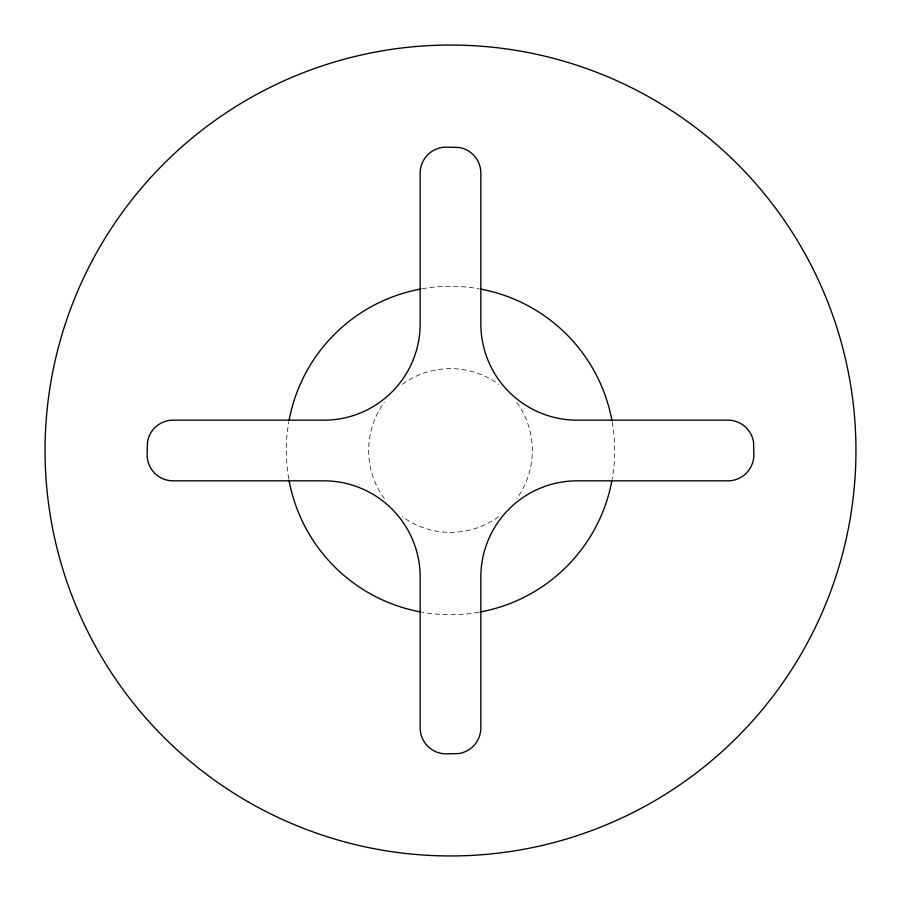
<?xml version="1.0" encoding="UTF-8"?>
<svg xmlns="http://www.w3.org/2000/svg" width="901" height="901" viewBox="0 0 901 901"><rect width="100%" height="100%" fill="white"/><g stroke="black" fill="none" stroke-linecap="round" stroke-linejoin="round"><path stroke-width="0.68" stroke-dasharray="4.5 3.38" d="M612.241 422.141A164.207 164.207 0 0 1 612.241 478.859M478.859 612.241A164.207 164.207 0 0 1 422.141 612.241M288.759 478.859A164.207 164.207 0 0 1 288.759 422.141M422.141 288.759A164.207 164.207 0 0 1 478.859 288.759M516.723 402.387A81.856 81.856 0 0 1 516.723 498.613M498.613 516.723A81.856 81.856 0 0 1 402.387 516.723M384.276 498.613A81.856 81.856 0 0 1 384.276 402.387M402.387 384.276A81.856 81.856 0 0 1 498.613 384.276"/><path stroke-width="1.35" d="M611.993 480.188A164.207 164.207 0 0 1 480.188 611.993M420.812 611.993A164.207 164.207 0 0 1 289.007 480.188M289.007 420.812A164.207 164.207 0 0 1 420.812 289.007M480.188 289.007A164.207 164.207 0 0 1 611.993 420.812M147.46 442.076L147.133 454.836A25.994 25.994 0 0 0 173.319 480.841L323.876 480.83A96.294 96.294 0 0 1 420.159 577.8L420.159 727.681A25.994 25.994 0 0 0 446.164 753.867L458.924 753.54A25.994 25.994 0 0 0 480.841 727.681L480.841 577.8A96.294 96.294 0 0 1 577.124 480.83L727.681 480.841A25.994 25.994 0 0 0 753.867 454.836L753.54 442.076A25.994 25.994 0 0 0 727.681 420.159L577.8 420.159A96.294 96.294 0 0 1 480.841 323.2L480.841 173.319A25.994 25.994 0 0 0 458.924 147.46L446.164 147.133A25.994 25.994 0 0 0 420.159 173.319L420.159 323.2A96.294 96.294 0 0 1 323.2 420.159L173.319 420.159A25.994 25.994 0 0 0 147.46 442.076M247.775 801.631A405.45 405.45 0 0 0 855.95 450.5A405.45 405.45 0 0 0 247.775 99.369A405.45 405.45 0 0 0 247.775 801.631"/></g></svg>
